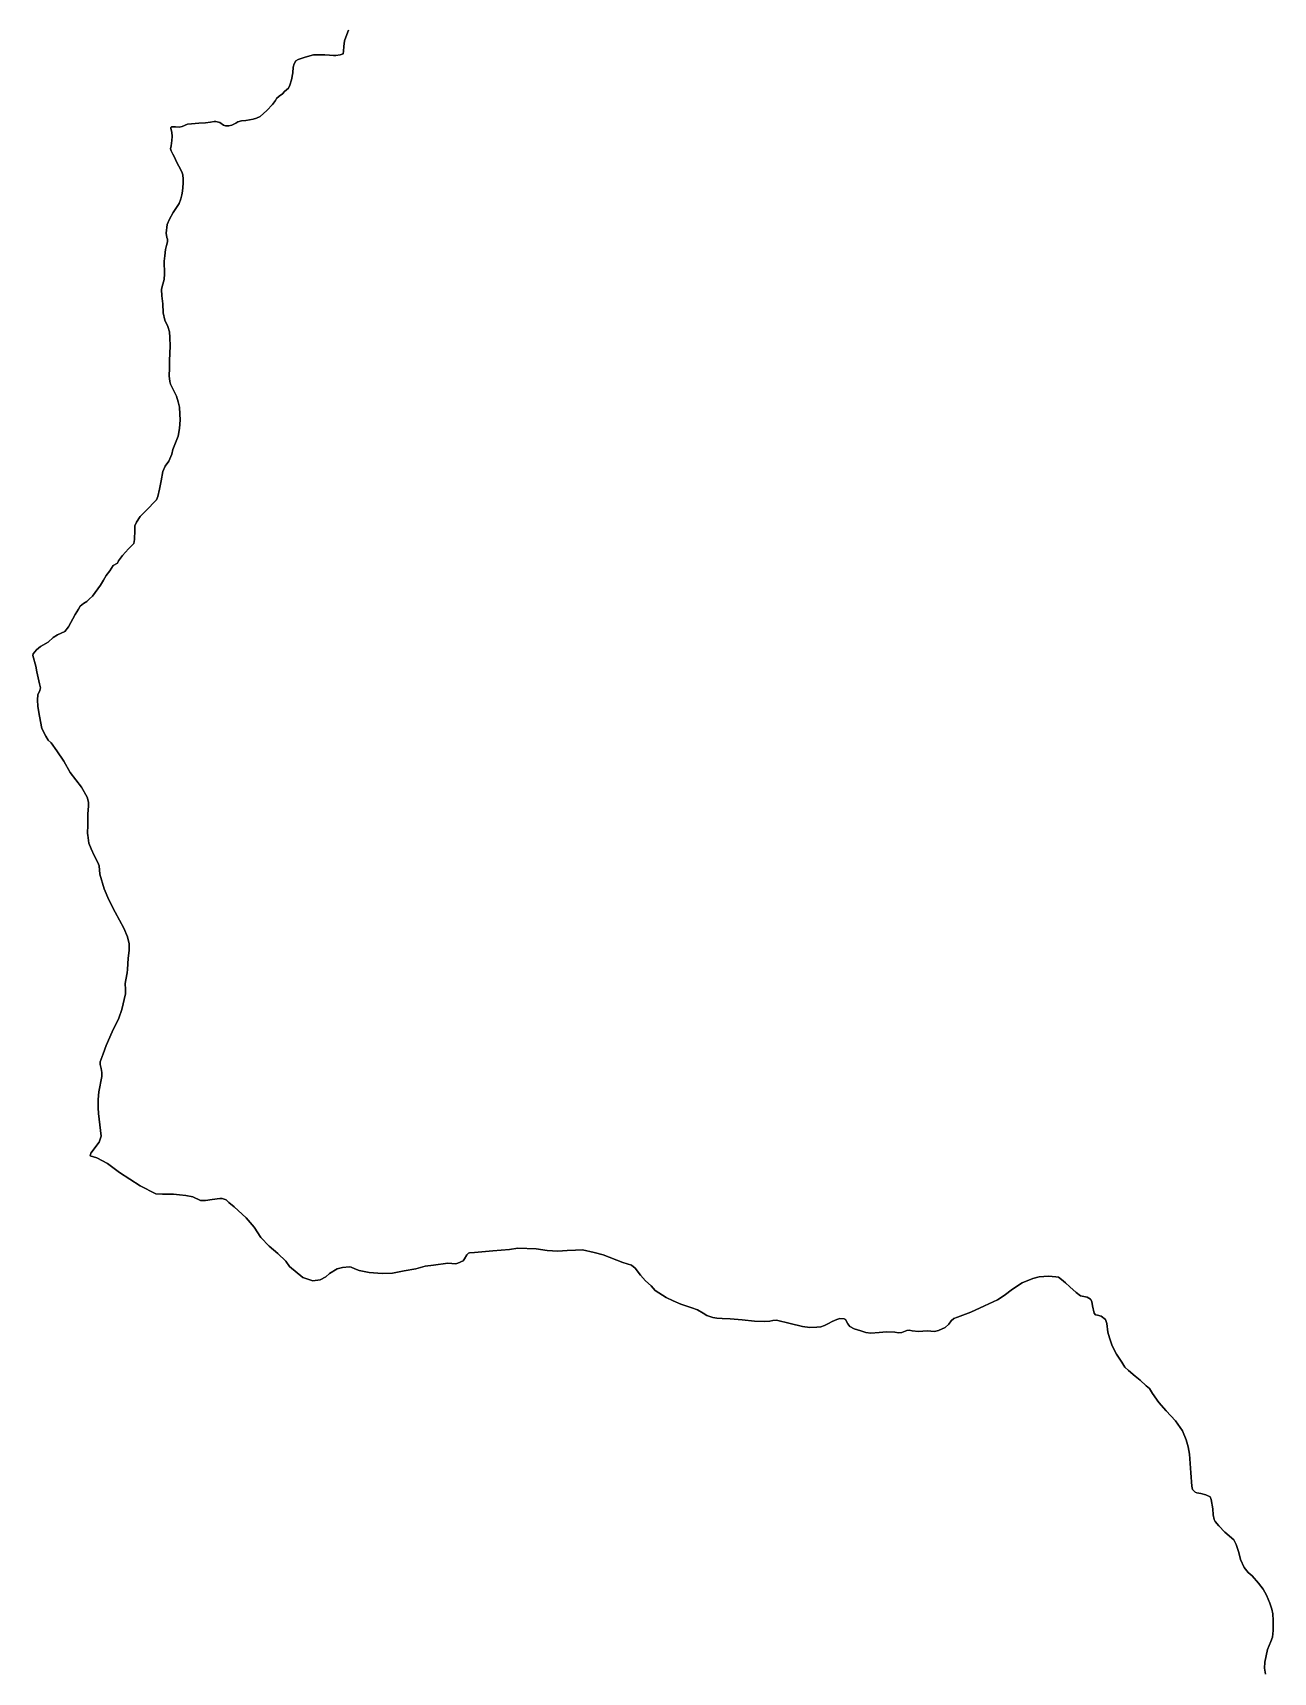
# Model space of a CAD drawing. Header units: millimetres. Extents: x 163919 to 195198, y 430116 to 478891.
# Drawn here: x 163919 to 166943, y 451687 to 455682 of the extents above; entities that cross this region are included whole.
import ezdxf

# ---------------------------------------------------------------- set-up
doc = ezdxf.new("R2010")
doc.units = ezdxf.units.MM
for name, color, linetype in [('#SK01', 6, 'Continuous'), ('#SK02', 6, 'Continuous'), ('#SK03', 2, 'Continuous'), ('#SK04', 2, 'Continuous')]:
    doc.layers.add(name, color=color, linetype=linetype)

msp = doc.modelspace()

# ---------------------------------------------------------------- linework, layer by layer
at = {"layer": '#SK01'}
msp.add_lwpolyline([(164688.9, 455688.9), (164682, 455671.3), (164678.8, 455662.5), (164677.2, 455649), (164676.5, 455637.9), (164675.5, 455631.4), (164668.1, 455628.2), (164657.6, 455626.7), (164652.5, 455627.1), (164642.6, 455628.1), (164630.9, 455628.2), (164619.4, 455628.3), (164610.5, 455628.9), (164603, 455628.3), (164582.8, 455623), (164566.3, 455617.6), (164559.9, 455614.1), (164556.3, 455607), (164553.8, 455598.8), (164553.1, 455584.6), (164549.6, 455567.5), (164545.4, 455554.8), (164542.2, 455547.6), (164532.9, 455538.9), (164527.4, 455533.3), (164519.6, 455527.8), (164513.1, 455522.2), (164510.5, 455517.6), (164503.2, 455507.5), (164489.7, 455492.8), (164481.3, 455486), (164473.7, 455478.4), (164464.1, 455474), (164455.9, 455471.8), (164438.7, 455468.8), (164427.5, 455467.9), (164418.8, 455465.3), (164414, 455462.1), (164404.4, 455457.1), (164396.8, 455455.6), (164389, 455455.9), (164384.2, 455457.6), (164374.6, 455463.3), (164365.4, 455466.3), (164361, 455466.2), (164352.2, 455464.9), (164340.2, 455463.1), (164323.4, 455462.3), (164305.8, 455460.8), (164296.5, 455459.4), (164283.3, 455453.6), (164276.1, 455452.3), (164266.5, 455453), (164257.3, 455453), (164255.8, 455451.5), (164255.7, 455449.3), (164257.7, 455439.8), (164258.4, 455429.7), (164258.3, 455419.8), (164256.3, 455406.6), (164254.8, 455399.8), (164256, 455394.9), (164260.4, 455386.3), (164263.6, 455380.5), (164270.5, 455366.1), (164274.7, 455357.6), (164282.5, 455343.5), (164284.9, 455336), (164285.9, 455326), (164285.6, 455315.2), (164283.9, 455296.3), (164282.3, 455287.8), (164280, 455277.6), (164275.5, 455266.1), (164261.3, 455244.2), (164252.5, 455228.4), (164246.6, 455215.5), (164244.5, 455194.3), (164245.5, 455183.5), (164247.3, 455179), (164247.7, 455172.6), (164244.9, 455164.2), (164242.2, 455154.2), (164240.5, 455139.1), (164239.6, 455125.4), (164239.7, 455095), (164239.4, 455081.5), (164234.1, 455064.1), (164232.8, 455056.5), (164233.7, 455041.6), (164236, 455022), (164237.2, 454999.9), (164241.2, 454982.3), (164247.9, 454966.4), (164252, 454953.6), (164253, 454939.7), (164253.7, 454919), (164252.6, 454883.7), (164252.5, 454865.1), (164251.5, 454846), (164252.8, 454832.6), (164254.8, 454825.8), (164262, 454811.5), (164269.7, 454796.7), (164273.4, 454783.2), (164277, 454769.8), (164277.8, 454753.1), (164277.9, 454739), (164276.3, 454718.2), (164273, 454699), (164260.7, 454666.5), (164258.3, 454655.6), (164250.4, 454638.7), (164241.9, 454626.1), (164236, 454613.2), (164231.8, 454590.7), (164228.1, 454569.9), (164223.9, 454552.6), (164220.3, 454544.5), (164212.5, 454536.4), (164202.3, 454525.6), (164180.9, 454503.8), (164171.4, 454489.7), (164167.8, 454480.9), (164167.5, 454469.9), (164166.8, 454447.6), (164165.2, 454437.8), (164152.6, 454424.8), (164137.6, 454408.2), (164128.3, 454395.9), (164125.3, 454390.2), (164114.9, 454384.1), (164106.5, 454371.4), (164098.1, 454359.8), (164091.4, 454348.1), (164084.4, 454335.9), (164064.9, 454309.8), (164057.2, 454302.6), (164050.6, 454296.3), (164042.4, 454291.9), (164034.7, 454285.3), (164030.3, 454277.6), (164022.4, 454264.9), (164005.8, 454234.9), (163997.3, 454223.3), (163979.1, 454215.3), (163968.8, 454208.7), (163956.5, 454197.6), (163937.7, 454186.5), (163928.4, 454178.3), (163919.7, 454168.7), (163918.9, 454164.7), (163926.6, 454139), (163928.7, 454125.4), (163935.6, 454096.1), (163937.9, 454086.1), (163936.3, 454079.2), (163931.3, 454068.8), (163930.7, 454056.8), (163931.6, 454040.4), (163935.3, 454017.4), (163941.3, 453986.7), (163950.8, 453968.2), (163956.7, 453958.4), (163963.6, 453952.1), (163977.4, 453932.4), (163994.4, 453907.4), (164010.3, 453879.7), (164037.4, 453844.3), (164051.5, 453819.5), (164054.9, 453807.7), (164054.8, 453797.5), (164053.5, 453779.1), (164053, 453751.8), (164052.4, 453730.8), (164053.1, 453726.9), (164055.8, 453707.6), (164061, 453694), (164068.7, 453677.5), (164077.6, 453660.6), (164080.4, 453652.6), (164082.8, 453632.1), (164093, 453596.1), (164104.2, 453569.6), (164119.5, 453539.1), (164140.7, 453500.5), (164149.6, 453479), (164153.7, 453462.4), (164154.3, 453445.8), (164151.8, 453426.9), (164150.1, 453399.5), (164149.3, 453391.6), (164145.7, 453374.3), (164144.5, 453365.2), (164145.3, 453350.8), (164145, 453340.4), (164136.4, 453302.4), (164128.7, 453281), (164112.2, 453247.5), (164097.6, 453214.4), (164090.6, 453194.2), (164083.5, 453174.3), (164083.4, 453168.2), (164085.6, 453158.2), (164087.4, 453148.9), (164086.9, 453138.8), (164080.2, 453101.3), (164078.6, 453082.5), (164078, 453062.8), (164079.3, 453048.8), (164084.3, 453007), (164085.6, 452993.6), (164080.7, 452978.6), (164060.7, 452951.7), (164058.7, 452945.5), (164075.2, 452940.4), (164101.4, 452926.5), (164130.6, 452904.6), (164180.8, 452872.3), (164218.6, 452853.1), (164234.8, 452851.9), (164243.7, 452852.2), (164261.7, 452852), (164276.6, 452850.2), (164292.2, 452849.2), (164309.2, 452845.4), (164328, 452836.7), (164339.9, 452836.5), (164356, 452839), (164374.8, 452841.8), (164380.6, 452841.4), (164390.1, 452838.2), (164396.9, 452832), (164410.2, 452821.4), (164438.8, 452794.8), (164458.3, 452771.7), (164475.2, 452746.9), (164495.6, 452725.7), (164516.7, 452707.3), (164535.7, 452689), (164545.2, 452675.8), (164577.7, 452649.3), (164601.8, 452640.6), (164619.8, 452643.3), (164633.6, 452650.5), (164642.7, 452658.9), (164660.8, 452670), (164674.1, 452673.2), (164691.2, 452674.9), (164695.3, 452674.6), (164704.2, 452670.5), (164715, 452665.9), (164738.7, 452661.1), (164770.8, 452659.2), (164796.3, 452659.4), (164824, 452665.2), (164853.2, 452670.3), (164875.4, 452676.6), (164896.3, 452679.5), (164930.6, 452684.3), (164950.3, 452682.8), (164955.6, 452684), (164967.9, 452689.6), (164971.3, 452694.2), (164976.8, 452704), (164981.2, 452708.1), (164983.8, 452709.3), (164995.8, 452710.3), (165040.2, 452714.1), (165080.9, 452717.3), (165101.2, 452720.4), (165146.6, 452718.8), (165173.1, 452715), (165199.3, 452713.3), (165222, 452714.9), (165242.2, 452716), (165259.4, 452716.3), (165287.9, 452710.1), (165309.6, 452704.1), (165357.3, 452686), (165378.4, 452678.8), (165387.8, 452672.2), (165400.5, 452655), (165413, 452641.3), (165426.4, 452628.4), (165436.5, 452617.7), (165463.4, 452600.2), (165480.3, 452592), (165499.2, 452584.2), (165526.1, 452575), (165539.2, 452570.3), (165553.4, 452562), (165562.7, 452556.6), (165576.8, 452551.3), (165586.3, 452549.9), (165599.6, 452549.5), (165619, 452548.4), (165648.2, 452546.1), (165678.4, 452542.4), (165702.2, 452541.5), (165716.1, 452542.5), (165723.4, 452544.7), (165732.1, 452544.8), (165765.9, 452537.4), (165795.7, 452529.3), (165813.5, 452526.9), (165830.6, 452528), (165840.1, 452528.7), (165849.2, 452532.3), (165859.1, 452536.8), (165867.8, 452542), (165879.1, 452547), (165886.7, 452549.4), (165897.4, 452548.7), (165900.6, 452547.1), (165906.3, 452536.2), (165911.1, 452529.6), (165921.2, 452524.1), (165937.5, 452519.3), (165950.1, 452515.1), (165961.9, 452513.6), (165982.6, 452514.9), (166000.5, 452516.4), (166020.7, 452515.6), (166029.9, 452514.1), (166037.7, 452515.2), (166049.8, 452519.6), (166055.6, 452520.9), (166063, 452519.3), (166078.3, 452517.3), (166099.4, 452518.8), (166117, 452517.8), (166127.4, 452519.8), (166143.5, 452527.1), (166152.4, 452535.6), (166158.4, 452543.4), (166164.5, 452548.9), (166173.6, 452552.6), (166205.9, 452564.4), (166239.2, 452580.1), (166270.9, 452594.6), (166287.2, 452605.4), (166307.9, 452621), (166331.1, 452636.3), (166357.1, 452647), (166372.8, 452650.8), (166395.3, 452652.1), (166413.6, 452651.1), (166419.4, 452649.9), (166427.1, 452644.1), (166437, 452636.4), (166447.2, 452626.3), (166462.9, 452612.9), (166473, 452604.6), (166489.3, 452600.9), (166497.9, 452596.7), (166501.1, 452590.7), (166503, 452579.7), (166506.3, 452562.2), (166510, 452558.5), (166514.7, 452557.3), (166524, 452554.8), (166534.5, 452547.1), (166537.5, 452537.3), (166540.3, 452515.9), (166544, 452501.7), (166550.8, 452482.6), (166560.8, 452462.5), (166574.1, 452442.8), (166581.5, 452430.9), (166590.4, 452422.3), (166606.9, 452408.5), (166618.8, 452399.2), (166633.7, 452385.5), (166641.4, 452378.2), (166649.1, 452366.6), (166664.5, 452344.2), (166682.1, 452323.8), (166705, 452299.7), (166721.8, 452275.3), (166730.8, 452253.6), (166735.7, 452236.6), (166739, 452218.2), (166742.5, 452173.3), (166744.7, 452140.6), (166746.2, 452132.7), (166753.2, 452126.2), (166757.2, 452124.6), (166766.9, 452122.7), (166779.3, 452119.2), (166789.7, 452114.6), (166792.3, 452107.8), (166795.6, 452085), (166797, 452070.5), (166799.1, 452059.1), (166801.4, 452054.7), (166810.9, 452043.8), (166825.4, 452028.8), (166847.1, 452009.5), (166853.1, 451998.3), (166859.6, 451978.8), (166863.8, 451962.3), (166872, 451942.4), (166882, 451930.1), (166892, 451921.7), (166907.4, 451904.2), (166918.6, 451889.3), (166926.7, 451874.9), (166935.3, 451855.5), (166940.2, 451840.9), (166942.1, 451829.4), (166943, 451813.2), (166943.2, 451789.2), (166941.1, 451772.8), (166937.6, 451761.7), (166929, 451742.8), (166923, 451711.6), (166922, 451696.9), (166924.1, 451682.4)], dxfattribs=at)
at = {"layer": '#SK02'}
msp.add_lwpolyline([(164688.9, 455688.9), (164682, 455671.3), (164678.8, 455662.5), (164677.2, 455649), (164676.5, 455637.9), (164675.5, 455631.4), (164668.1, 455628.2), (164657.6, 455626.7), (164652.5, 455627.1), (164642.6, 455628.1), (164630.9, 455628.2), (164619.4, 455628.3), (164610.5, 455628.9), (164603, 455628.3), (164582.8, 455623), (164566.3, 455617.6), (164559.9, 455614.1), (164556.3, 455607), (164553.8, 455598.8), (164553.1, 455584.6), (164549.6, 455567.5), (164545.4, 455554.8), (164542.2, 455547.6), (164532.9, 455538.9), (164527.4, 455533.3), (164519.6, 455527.8), (164513.1, 455522.2), (164510.5, 455517.6), (164503.2, 455507.5), (164489.7, 455492.8), (164481.3, 455486), (164473.7, 455478.4), (164464.1, 455474), (164455.9, 455471.8), (164438.7, 455468.8), (164427.5, 455467.9), (164418.8, 455465.3), (164414, 455462.1), (164404.4, 455457.1), (164396.8, 455455.6), (164389, 455455.9), (164384.2, 455457.6), (164374.6, 455463.3), (164365.4, 455466.3), (164361, 455466.2), (164352.2, 455464.9), (164340.2, 455463.1), (164323.4, 455462.3), (164305.8, 455460.8), (164296.5, 455459.4), (164283.3, 455453.6), (164276.1, 455452.3), (164266.5, 455453), (164257.3, 455453), (164255.8, 455451.5), (164255.7, 455449.3), (164257.7, 455439.8), (164258.4, 455429.7), (164258.3, 455419.8), (164256.3, 455406.6), (164254.8, 455399.8), (164256, 455394.9), (164260.4, 455386.3), (164263.6, 455380.5), (164270.5, 455366.1), (164274.7, 455357.6), (164282.5, 455343.5), (164284.9, 455336), (164285.9, 455326), (164285.6, 455315.2), (164283.9, 455296.3), (164282.3, 455287.8), (164280, 455277.6), (164275.5, 455266.1), (164261.3, 455244.2), (164252.5, 455228.4), (164246.6, 455215.5), (164244.5, 455194.3), (164245.5, 455183.5), (164247.3, 455179), (164247.7, 455172.6), (164244.9, 455164.2), (164242.2, 455154.2), (164240.5, 455139.1), (164239.6, 455125.4), (164239.7, 455095), (164239.4, 455081.5), (164234.1, 455064.1), (164232.8, 455056.5), (164233.7, 455041.6), (164236, 455022), (164237.2, 454999.9), (164241.2, 454982.3), (164247.9, 454966.4), (164252, 454953.6), (164253, 454939.7), (164253.7, 454919), (164252.6, 454883.7), (164252.5, 454865.1), (164251.5, 454846), (164252.8, 454832.6), (164254.8, 454825.8), (164262, 454811.5), (164269.7, 454796.7), (164273.4, 454783.2), (164277, 454769.8), (164277.8, 454753.1), (164277.9, 454739), (164276.3, 454718.2), (164273, 454699), (164260.7, 454666.5), (164258.3, 454655.6), (164250.4, 454638.7), (164241.9, 454626.1), (164236, 454613.2), (164231.8, 454590.7), (164228.1, 454569.9), (164223.9, 454552.6), (164220.3, 454544.5), (164212.5, 454536.4), (164202.3, 454525.6), (164180.9, 454503.8), (164171.4, 454489.7), (164167.8, 454480.9), (164167.5, 454469.9), (164166.8, 454447.6), (164165.2, 454437.8), (164152.6, 454424.8), (164137.6, 454408.2), (164128.3, 454395.9), (164125.3, 454390.2), (164114.9, 454384.1), (164106.5, 454371.4), (164098.1, 454359.8), (164091.4, 454348.1), (164084.4, 454335.9), (164064.9, 454309.8), (164057.2, 454302.6), (164050.6, 454296.3), (164042.4, 454291.9), (164034.7, 454285.3), (164030.3, 454277.6), (164022.4, 454264.9), (164005.8, 454234.9), (163997.3, 454223.3), (163979.1, 454215.3), (163968.8, 454208.7), (163956.5, 454197.6), (163937.7, 454186.5), (163928.4, 454178.3), (163919.7, 454168.7), (163918.9, 454164.7), (163926.6, 454139), (163928.7, 454125.4), (163935.6, 454096.1), (163937.9, 454086.1), (163936.3, 454079.2), (163931.3, 454068.8), (163930.7, 454056.8), (163931.6, 454040.4), (163935.3, 454017.4), (163941.3, 453986.7), (163950.8, 453968.2), (163956.7, 453958.4), (163963.6, 453952.1), (163977.4, 453932.4), (163994.4, 453907.4), (164010.3, 453879.7), (164037.4, 453844.3), (164051.5, 453819.5), (164054.9, 453807.7), (164054.8, 453797.5), (164053.5, 453779.1), (164053, 453751.8), (164052.4, 453730.8), (164053.1, 453726.9), (164055.8, 453707.6), (164061, 453694), (164068.7, 453677.5), (164077.6, 453660.6), (164080.4, 453652.6), (164082.8, 453632.1), (164093, 453596.1), (164104.2, 453569.6), (164119.5, 453539.1), (164140.7, 453500.5), (164149.6, 453479), (164153.7, 453462.4), (164154.3, 453445.8), (164151.8, 453426.9), (164150.1, 453399.5), (164149.3, 453391.6), (164145.7, 453374.3), (164144.5, 453365.2), (164145.3, 453350.8), (164145, 453340.4), (164136.4, 453302.4), (164128.7, 453281), (164112.2, 453247.5), (164097.6, 453214.4), (164090.6, 453194.2), (164083.5, 453174.3), (164083.4, 453168.2), (164085.6, 453158.2), (164087.4, 453148.9), (164086.9, 453138.8), (164080.2, 453101.3), (164078.6, 453082.5), (164078, 453062.8), (164079.3, 453048.8), (164084.3, 453007), (164085.6, 452993.6), (164080.7, 452978.6), (164060.7, 452951.7), (164058.7, 452945.5), (164075.2, 452940.4), (164101.4, 452926.5), (164130.6, 452904.6), (164180.8, 452872.3), (164218.6, 452853.1), (164234.8, 452851.9), (164243.7, 452852.2), (164261.7, 452852), (164276.6, 452850.2), (164292.2, 452849.2), (164309.2, 452845.4), (164328, 452836.7), (164339.9, 452836.5), (164356, 452839), (164374.8, 452841.8), (164380.6, 452841.4), (164390.1, 452838.2), (164396.9, 452832), (164410.2, 452821.4), (164438.8, 452794.8), (164458.3, 452771.7), (164475.2, 452746.9), (164495.6, 452725.7), (164516.7, 452707.3), (164535.7, 452689), (164545.2, 452675.8), (164577.7, 452649.3), (164601.8, 452640.6), (164619.8, 452643.3), (164633.6, 452650.5), (164642.7, 452658.9), (164660.8, 452670), (164674.1, 452673.2), (164691.2, 452674.9), (164695.3, 452674.6), (164704.2, 452670.5), (164715, 452665.9), (164738.7, 452661.1), (164770.8, 452659.2), (164796.3, 452659.4), (164824, 452665.2), (164853.2, 452670.3), (164875.4, 452676.6), (164896.3, 452679.5), (164930.6, 452684.3), (164950.3, 452682.8), (164955.6, 452684), (164967.9, 452689.6), (164971.3, 452694.2), (164976.8, 452704), (164981.2, 452708.1), (164983.8, 452709.3), (164995.8, 452710.3), (165040.2, 452714.1), (165080.9, 452717.3), (165101.2, 452720.4), (165146.6, 452718.8), (165173.1, 452715), (165199.3, 452713.3), (165222, 452714.9), (165242.2, 452716), (165259.4, 452716.3), (165287.9, 452710.1), (165309.6, 452704.1), (165357.3, 452686), (165378.4, 452678.8), (165387.8, 452672.2), (165400.5, 452655), (165413, 452641.3), (165426.4, 452628.4), (165436.5, 452617.7), (165463.4, 452600.2), (165480.3, 452592), (165499.2, 452584.2), (165526.1, 452575), (165539.2, 452570.3), (165553.4, 452562), (165562.7, 452556.6), (165576.8, 452551.3), (165586.3, 452549.9), (165599.6, 452549.5), (165619, 452548.4), (165648.2, 452546.1), (165678.4, 452542.4), (165702.2, 452541.5), (165716.1, 452542.5), (165723.4, 452544.7), (165732.1, 452544.8), (165765.9, 452537.4), (165795.7, 452529.3), (165813.5, 452526.9), (165830.6, 452528), (165840.1, 452528.7), (165849.2, 452532.3), (165859.1, 452536.8), (165867.8, 452542), (165879.1, 452547), (165886.7, 452549.4), (165897.4, 452548.7), (165900.6, 452547.1), (165906.3, 452536.2), (165911.1, 452529.6), (165921.2, 452524.1), (165937.5, 452519.3), (165950.1, 452515.1), (165961.9, 452513.6), (165982.6, 452514.9), (166000.5, 452516.4), (166020.7, 452515.6), (166029.9, 452514.1), (166037.7, 452515.2), (166049.8, 452519.6), (166055.6, 452520.9), (166063, 452519.3), (166078.3, 452517.3), (166099.4, 452518.8), (166117, 452517.8), (166127.4, 452519.8), (166143.5, 452527.1), (166152.4, 452535.6), (166158.4, 452543.4), (166164.5, 452548.9), (166173.6, 452552.6), (166205.9, 452564.4), (166239.2, 452580.1), (166270.9, 452594.6), (166287.2, 452605.4), (166307.9, 452621), (166331.1, 452636.3), (166357.1, 452647), (166372.8, 452650.8), (166395.3, 452652.1), (166413.6, 452651.1), (166419.4, 452649.9), (166427.1, 452644.1), (166437, 452636.4), (166447.2, 452626.3), (166462.9, 452612.9), (166473, 452604.6), (166489.3, 452600.9), (166497.9, 452596.7), (166501.1, 452590.7), (166503, 452579.7), (166506.3, 452562.2), (166510, 452558.5), (166514.7, 452557.3), (166524, 452554.8), (166534.5, 452547.1), (166537.5, 452537.3), (166540.3, 452515.9), (166544, 452501.7), (166550.8, 452482.6), (166560.8, 452462.5), (166574.1, 452442.8), (166581.5, 452430.9), (166590.4, 452422.3), (166606.9, 452408.5), (166618.8, 452399.2), (166633.7, 452385.5), (166641.4, 452378.2), (166649.1, 452366.6), (166664.5, 452344.2), (166682.1, 452323.8), (166705, 452299.7), (166721.8, 452275.3), (166730.8, 452253.6), (166735.7, 452236.6), (166739, 452218.2), (166742.5, 452173.3), (166744.7, 452140.6), (166746.2, 452132.7), (166753.2, 452126.2), (166757.2, 452124.6), (166766.9, 452122.7), (166779.3, 452119.2), (166789.7, 452114.6), (166792.3, 452107.8), (166795.6, 452085), (166797, 452070.5), (166799.1, 452059.1), (166801.4, 452054.7), (166810.9, 452043.8), (166825.4, 452028.8), (166847.1, 452009.5), (166853.1, 451998.3), (166859.6, 451978.8), (166863.8, 451962.3), (166872, 451942.4), (166882, 451930.1), (166892, 451921.7), (166907.4, 451904.2), (166918.6, 451889.3), (166926.7, 451874.9), (166935.3, 451855.5), (166940.2, 451840.9), (166942.1, 451829.4), (166943, 451813.2), (166943.2, 451789.2), (166941.1, 451772.8), (166937.6, 451761.7), (166929, 451742.8), (166923, 451711.6), (166922, 451696.9), (166924.1, 451682.4)], dxfattribs=at)
at = {"layer": '#SK03', "ltscale": 10}
msp.add_lwpolyline([(166924.1, 451682.4), (166922, 451696.9), (166923, 451711.6), (166929, 451742.8), (166937.6, 451761.7), (166941.1, 451772.8), (166943.2, 451789.2), (166943, 451813.2), (166942.1, 451829.4), (166940.2, 451840.9), (166935.3, 451855.5), (166926.7, 451874.9), (166918.6, 451889.3), (166907.4, 451904.2), (166892, 451921.7), (166882, 451930.1), (166872, 451942.4), (166863.8, 451962.3), (166859.6, 451978.8), (166853.1, 451998.3), (166847.1, 452009.5), (166825.4, 452028.8), (166810.9, 452043.8), (166801.4, 452054.7), (166799.1, 452059.1), (166797, 452070.5), (166795.6, 452085), (166792.3, 452107.8), (166789.7, 452114.6), (166779.3, 452119.2), (166766.9, 452122.7), (166757.2, 452124.6), (166753.2, 452126.2), (166746.2, 452132.7), (166744.7, 452140.6), (166742.5, 452173.3), (166739, 452218.2), (166735.7, 452236.6), (166730.8, 452253.6), (166721.8, 452275.3), (166705, 452299.7), (166682.1, 452323.8), (166664.5, 452344.2), (166649.1, 452366.6), (166641.4, 452378.2), (166633.7, 452385.5), (166618.8, 452399.2), (166606.9, 452408.5), (166590.4, 452422.3), (166581.5, 452430.9), (166574.1, 452442.8), (166560.8, 452462.5), (166550.8, 452482.6), (166544, 452501.7), (166540.3, 452515.9), (166537.5, 452537.3), (166534.5, 452547.1), (166524, 452554.8), (166514.7, 452557.3), (166510, 452558.5), (166506.3, 452562.2), (166503, 452579.7), (166501.1, 452590.7), (166497.9, 452596.7), (166489.3, 452600.9), (166473, 452604.6), (166462.9, 452612.9), (166447.2, 452626.3), (166437, 452636.4), (166427.1, 452644.1), (166419.4, 452649.9), (166413.6, 452651.1), (166395.3, 452652.1), (166372.8, 452650.8), (166357.1, 452647), (166331.1, 452636.3), (166307.9, 452621), (166287.2, 452605.4), (166270.9, 452594.6), (166239.2, 452580.1), (166205.9, 452564.4), (166173.6, 452552.6), (166164.5, 452548.9), (166158.4, 452543.4), (166152.4, 452535.6), (166143.5, 452527.1), (166127.4, 452519.8), (166117, 452517.8), (166099.4, 452518.8), (166078.3, 452517.3), (166063, 452519.3), (166055.6, 452520.9), (166049.8, 452519.6), (166037.7, 452515.2), (166029.9, 452514.1), (166020.7, 452515.6), (166000.5, 452516.4), (165982.6, 452514.9), (165961.9, 452513.6), (165950.1, 452515.1), (165937.5, 452519.3), (165921.2, 452524.1), (165911.1, 452529.6), (165906.3, 452536.2), (165900.6, 452547.1), (165897.4, 452548.7), (165886.7, 452549.4), (165879.1, 452547), (165867.8, 452542), (165859.1, 452536.8), (165849.2, 452532.3), (165840.1, 452528.7), (165830.6, 452528), (165813.5, 452526.9), (165795.7, 452529.3), (165765.9, 452537.4), (165732.1, 452544.8), (165723.4, 452544.7), (165716.1, 452542.5), (165702.2, 452541.5), (165678.4, 452542.4), (165648.2, 452546.1), (165619, 452548.4), (165599.6, 452549.5), (165586.3, 452549.9), (165576.8, 452551.3), (165562.7, 452556.6), (165553.4, 452562), (165539.2, 452570.3), (165526.1, 452575), (165499.2, 452584.2), (165480.3, 452592), (165463.4, 452600.2), (165436.5, 452617.7), (165426.4, 452628.4), (165413, 452641.3), (165400.5, 452655), (165387.8, 452672.2), (165378.4, 452678.8), (165357.3, 452686), (165309.6, 452704.1), (165287.9, 452710.1), (165259.4, 452716.3), (165242.2, 452716), (165222, 452714.9), (165199.3, 452713.3), (165173.1, 452715), (165146.6, 452718.8), (165101.2, 452720.4), (165080.9, 452717.3), (165040.2, 452714.1), (164995.8, 452710.3), (164983.8, 452709.3), (164981.2, 452708.1), (164976.8, 452704), (164971.3, 452694.2), (164967.9, 452689.6), (164955.6, 452684), (164950.3, 452682.8), (164930.6, 452684.3), (164896.3, 452679.5), (164875.4, 452676.6), (164853.2, 452670.3), (164824, 452665.2), (164796.3, 452659.4), (164770.8, 452659.2), (164738.7, 452661.1), (164715, 452665.9), (164704.2, 452670.5), (164695.3, 452674.6), (164691.2, 452674.9), (164674.1, 452673.2), (164660.8, 452670), (164642.7, 452658.9), (164633.6, 452650.5), (164619.8, 452643.3), (164601.8, 452640.6), (164577.7, 452649.3), (164545.2, 452675.8), (164535.7, 452689), (164516.7, 452707.3), (164495.6, 452725.7), (164475.2, 452746.9), (164458.3, 452771.7), (164438.8, 452794.8), (164410.2, 452821.4), (164396.9, 452832), (164390.1, 452838.2), (164380.6, 452841.4), (164374.8, 452841.8), (164356, 452839), (164339.9, 452836.5), (164328, 452836.7), (164309.2, 452845.4), (164292.2, 452849.2), (164276.6, 452850.2), (164261.7, 452852), (164243.7, 452852.2), (164234.8, 452851.9), (164218.6, 452853.1), (164180.8, 452872.3), (164130.6, 452904.6), (164101.4, 452926.5), (164075.2, 452940.4), (164058.7, 452945.5), (164060.7, 452951.7), (164080.7, 452978.6), (164085.6, 452993.6), (164084.3, 453007), (164079.3, 453048.8), (164078, 453062.8), (164078.6, 453082.5), (164080.2, 453101.3), (164086.9, 453138.8), (164087.4, 453148.9), (164085.6, 453158.2), (164083.4, 453168.2), (164083.5, 453174.3), (164090.6, 453194.2), (164097.6, 453214.4), (164112.2, 453247.5), (164128.7, 453281), (164136.4, 453302.4), (164145, 453340.4), (164145.3, 453350.8), (164144.5, 453365.2), (164145.7, 453374.3), (164149.3, 453391.6), (164150.1, 453399.5), (164151.8, 453426.9), (164154.3, 453445.8), (164153.7, 453462.4), (164149.6, 453479), (164140.7, 453500.5), (164119.5, 453539.1), (164104.2, 453569.6), (164093, 453596.1), (164082.8, 453632.1), (164080.4, 453652.6), (164077.6, 453660.6), (164068.7, 453677.5), (164061, 453694), (164055.8, 453707.6), (164053.1, 453726.9), (164052.4, 453730.8), (164053, 453751.8), (164053.5, 453779.1), (164054.8, 453797.5), (164054.9, 453807.7), (164051.5, 453819.5), (164037.4, 453844.3), (164010.3, 453879.7), (163994.4, 453907.4), (163977.4, 453932.4), (163963.6, 453952.1), (163956.7, 453958.4), (163950.8, 453968.2), (163941.3, 453986.7), (163935.3, 454017.4), (163931.6, 454040.4), (163930.7, 454056.8), (163931.3, 454068.8), (163936.3, 454079.2), (163937.9, 454086.1), (163935.6, 454096.1), (163928.7, 454125.4), (163926.6, 454139), (163918.9, 454164.7), (163919.7, 454168.7), (163928.4, 454178.3), (163937.7, 454186.5), (163956.5, 454197.6), (163968.8, 454208.7), (163979.1, 454215.3), (163997.3, 454223.3), (164005.8, 454234.9), (164022.4, 454264.9), (164030.3, 454277.6), (164034.7, 454285.3), (164042.4, 454291.9), (164050.6, 454296.3), (164057.2, 454302.6), (164064.9, 454309.8), (164084.4, 454335.9), (164091.4, 454348.1), (164098.1, 454359.8), (164106.5, 454371.4), (164114.9, 454384.1), (164125.3, 454390.2), (164128.3, 454395.9), (164137.6, 454408.2), (164152.6, 454424.8), (164165.2, 454437.8), (164166.8, 454447.6), (164167.5, 454469.9), (164167.8, 454480.9), (164171.4, 454489.7), (164180.9, 454503.8), (164202.3, 454525.6), (164212.5, 454536.4), (164220.3, 454544.5), (164223.9, 454552.6), (164228.1, 454569.9), (164231.8, 454590.7), (164236, 454613.2), (164241.9, 454626.1), (164250.4, 454638.7), (164258.3, 454655.6), (164260.7, 454666.5), (164273, 454699), (164276.3, 454718.2), (164277.9, 454739), (164277.8, 454753.1), (164277, 454769.8), (164273.4, 454783.2), (164269.7, 454796.7), (164262, 454811.5), (164254.8, 454825.8), (164252.8, 454832.6), (164251.5, 454846), (164252.5, 454865.1), (164252.6, 454883.7), (164253.7, 454919), (164253, 454939.7), (164252, 454953.6), (164247.9, 454966.4), (164241.2, 454982.3), (164237.2, 454999.9), (164236, 455022), (164233.7, 455041.6), (164232.8, 455056.5), (164234.1, 455064.1), (164239.4, 455081.5), (164239.7, 455095), (164239.6, 455125.4), (164240.5, 455139.1), (164242.2, 455154.2), (164244.9, 455164.2), (164247.7, 455172.6), (164247.3, 455179), (164245.5, 455183.5), (164244.5, 455194.3), (164246.6, 455215.5), (164252.5, 455228.4), (164261.3, 455244.2), (164275.5, 455266.1), (164280, 455277.6), (164282.3, 455287.8), (164283.9, 455296.3), (164285.6, 455315.2), (164285.9, 455326), (164284.9, 455336), (164282.5, 455343.5), (164274.7, 455357.6), (164270.5, 455366.1), (164263.6, 455380.5), (164260.4, 455386.3), (164256, 455394.9), (164254.8, 455399.8), (164256.3, 455406.6), (164258.3, 455419.8), (164258.4, 455429.7), (164257.7, 455439.8), (164255.7, 455449.3), (164255.8, 455451.5), (164257.3, 455453), (164266.5, 455453), (164276.1, 455452.3), (164283.3, 455453.6), (164296.5, 455459.4), (164305.8, 455460.8), (164323.4, 455462.3), (164340.2, 455463.1), (164352.2, 455464.9), (164361, 455466.2), (164365.4, 455466.3), (164374.6, 455463.3), (164384.2, 455457.6), (164389, 455455.9), (164396.8, 455455.6), (164404.4, 455457.1), (164414, 455462.1), (164418.8, 455465.3), (164427.5, 455467.9), (164438.7, 455468.8), (164455.9, 455471.8), (164464.1, 455474), (164473.7, 455478.4), (164481.3, 455486), (164489.7, 455492.8), (164503.2, 455507.5), (164510.5, 455517.6), (164513.1, 455522.2), (164519.6, 455527.8), (164527.4, 455533.3), (164532.9, 455538.9), (164542.2, 455547.6), (164545.4, 455554.8), (164549.6, 455567.5), (164553.1, 455584.6), (164553.8, 455598.8), (164556.3, 455607), (164559.9, 455614.1), (164566.3, 455617.6), (164582.8, 455623), (164603, 455628.3), (164610.5, 455628.9), (164619.4, 455628.3), (164630.9, 455628.2), (164642.6, 455628.1), (164652.5, 455627.1), (164657.6, 455626.7), (164668.1, 455628.2), (164675.5, 455631.4), (164676.5, 455637.9), (164677.2, 455649), (164678.8, 455662.5), (164682, 455671.3), (164688.9, 455688.9)], dxfattribs=at)
at = {"layer": '#SK04'}
msp.add_lwpolyline([(164688.9, 455688.9), (164682, 455671.3), (164678.8, 455662.5), (164677.2, 455649), (164676.5, 455637.9), (164675.5, 455631.4), (164668.1, 455628.2), (164657.6, 455626.7), (164652.5, 455627.1), (164642.6, 455628.1), (164630.9, 455628.2), (164619.4, 455628.3), (164610.5, 455628.9), (164603, 455628.3), (164582.8, 455623), (164566.3, 455617.6), (164559.9, 455614.1), (164556.3, 455607), (164553.8, 455598.8), (164553.1, 455584.6), (164549.6, 455567.5), (164545.4, 455554.8), (164542.2, 455547.6), (164532.9, 455538.9), (164527.4, 455533.3), (164519.6, 455527.8), (164513.1, 455522.2), (164510.5, 455517.6), (164503.2, 455507.5), (164489.7, 455492.8), (164481.3, 455486), (164473.7, 455478.4), (164464.1, 455474), (164455.9, 455471.8), (164438.7, 455468.8), (164427.5, 455467.9), (164418.8, 455465.3), (164414, 455462.1), (164404.4, 455457.1), (164396.8, 455455.6), (164389, 455455.9), (164384.2, 455457.6), (164374.6, 455463.3), (164365.4, 455466.3), (164361, 455466.2), (164352.2, 455464.9), (164340.2, 455463.1), (164323.4, 455462.3), (164305.8, 455460.8), (164296.5, 455459.4), (164283.3, 455453.6), (164276.1, 455452.3), (164266.5, 455453), (164257.3, 455453), (164255.8, 455451.5), (164255.7, 455449.3), (164257.7, 455439.8), (164258.4, 455429.7), (164258.3, 455419.8), (164256.3, 455406.6), (164254.8, 455399.8), (164256, 455394.9), (164260.4, 455386.3), (164263.6, 455380.5), (164270.5, 455366.1), (164274.7, 455357.6), (164282.5, 455343.5), (164284.9, 455336), (164285.9, 455326), (164285.6, 455315.2), (164283.9, 455296.3), (164282.3, 455287.8), (164280, 455277.6), (164275.5, 455266.1), (164261.3, 455244.2), (164252.5, 455228.4), (164246.6, 455215.5), (164244.5, 455194.3), (164245.5, 455183.5), (164247.3, 455179), (164247.7, 455172.6), (164244.9, 455164.2), (164242.2, 455154.2), (164240.5, 455139.1), (164239.6, 455125.4), (164239.7, 455095), (164239.4, 455081.5), (164234.1, 455064.1), (164232.8, 455056.5), (164233.7, 455041.6), (164236, 455022), (164237.2, 454999.9), (164241.2, 454982.3), (164247.9, 454966.4), (164252, 454953.6), (164253, 454939.7), (164253.7, 454919), (164252.6, 454883.7), (164252.5, 454865.1), (164251.5, 454846), (164252.8, 454832.6), (164254.8, 454825.8), (164262, 454811.5), (164269.7, 454796.7), (164273.4, 454783.2), (164277, 454769.8), (164277.8, 454753.1), (164277.9, 454739), (164276.3, 454718.2), (164273, 454699), (164260.7, 454666.5), (164258.3, 454655.6), (164250.4, 454638.7), (164241.9, 454626.1), (164236, 454613.2), (164231.8, 454590.7), (164228.1, 454569.9), (164223.9, 454552.6), (164220.3, 454544.5), (164212.5, 454536.4), (164202.3, 454525.6), (164180.9, 454503.8), (164171.4, 454489.7), (164167.8, 454480.9), (164167.5, 454469.9), (164166.8, 454447.6), (164165.2, 454437.8), (164152.6, 454424.8), (164137.6, 454408.2), (164128.3, 454395.9), (164125.3, 454390.2), (164114.9, 454384.1), (164106.5, 454371.4), (164098.1, 454359.8), (164091.4, 454348.1), (164084.4, 454335.9), (164064.9, 454309.8), (164057.2, 454302.6), (164050.6, 454296.3), (164042.4, 454291.9), (164034.7, 454285.3), (164030.3, 454277.6), (164022.4, 454264.9), (164005.8, 454234.9), (163997.3, 454223.3), (163979.1, 454215.3), (163968.8, 454208.7), (163956.5, 454197.6), (163937.7, 454186.5), (163928.4, 454178.3), (163919.7, 454168.7), (163918.9, 454164.7), (163926.6, 454139), (163928.7, 454125.4), (163935.6, 454096.1), (163937.9, 454086.1), (163936.3, 454079.2), (163931.3, 454068.8), (163930.7, 454056.8), (163931.6, 454040.4), (163935.3, 454017.4), (163941.3, 453986.7), (163950.8, 453968.2), (163956.7, 453958.4), (163963.6, 453952.1), (163977.4, 453932.4), (163994.4, 453907.4), (164010.3, 453879.7), (164037.4, 453844.3), (164051.5, 453819.5), (164054.9, 453807.7), (164054.8, 453797.5), (164053.5, 453779.1), (164053, 453751.8), (164052.4, 453730.8), (164053.1, 453726.9), (164055.8, 453707.6), (164061, 453694), (164068.7, 453677.5), (164077.6, 453660.6), (164080.4, 453652.6), (164082.8, 453632.1), (164093, 453596.1), (164104.2, 453569.6), (164119.5, 453539.1), (164140.7, 453500.5), (164149.6, 453479), (164153.7, 453462.4), (164154.3, 453445.8), (164151.8, 453426.9), (164150.1, 453399.5), (164149.3, 453391.6), (164145.7, 453374.3), (164144.5, 453365.2), (164145.3, 453350.8), (164145, 453340.4), (164136.4, 453302.4), (164128.7, 453281), (164112.2, 453247.5), (164097.6, 453214.4), (164090.6, 453194.2), (164083.5, 453174.3), (164083.4, 453168.2), (164085.6, 453158.2), (164087.4, 453148.9), (164086.9, 453138.8), (164080.2, 453101.3), (164078.6, 453082.5), (164078, 453062.8), (164079.3, 453048.8), (164084.3, 453007), (164085.6, 452993.6), (164080.7, 452978.6), (164060.7, 452951.7), (164058.7, 452945.5), (164075.2, 452940.4), (164101.4, 452926.5), (164130.6, 452904.6), (164180.8, 452872.3), (164218.6, 452853.1), (164234.8, 452851.9), (164243.7, 452852.2), (164261.7, 452852), (164276.6, 452850.2), (164292.2, 452849.2), (164309.2, 452845.4), (164328, 452836.7), (164339.9, 452836.5), (164356, 452839), (164374.8, 452841.8), (164380.6, 452841.4), (164390.1, 452838.2), (164396.9, 452832), (164410.2, 452821.4), (164438.8, 452794.8), (164458.3, 452771.7), (164475.2, 452746.9), (164495.6, 452725.7), (164516.7, 452707.3), (164535.7, 452689), (164545.2, 452675.8), (164577.7, 452649.3), (164601.8, 452640.6), (164619.8, 452643.3), (164633.6, 452650.5), (164642.7, 452658.9), (164660.8, 452670), (164674.1, 452673.2), (164691.2, 452674.9), (164695.3, 452674.6), (164704.2, 452670.5), (164715, 452665.9), (164738.7, 452661.1), (164770.8, 452659.2), (164796.3, 452659.4), (164824, 452665.2), (164853.2, 452670.3), (164875.4, 452676.6), (164896.3, 452679.5), (164930.6, 452684.3), (164950.3, 452682.8), (164955.6, 452684), (164967.9, 452689.6), (164971.3, 452694.2), (164976.8, 452704), (164981.2, 452708.1), (164983.8, 452709.3), (164995.8, 452710.3), (165040.2, 452714.1), (165080.9, 452717.3), (165101.2, 452720.4), (165146.6, 452718.8), (165173.1, 452715), (165199.3, 452713.3), (165222, 452714.9), (165242.2, 452716), (165259.4, 452716.3), (165287.9, 452710.1), (165309.6, 452704.1), (165357.3, 452686), (165378.4, 452678.8), (165387.8, 452672.2), (165400.5, 452655), (165413, 452641.3), (165426.4, 452628.4), (165436.5, 452617.7), (165463.4, 452600.2), (165480.3, 452592), (165499.2, 452584.2), (165526.1, 452575), (165539.2, 452570.3), (165553.4, 452562), (165562.7, 452556.6), (165576.8, 452551.3), (165586.3, 452549.9), (165599.6, 452549.5), (165619, 452548.4), (165648.2, 452546.1), (165678.4, 452542.4), (165702.2, 452541.5), (165716.1, 452542.5), (165723.4, 452544.7), (165732.1, 452544.8), (165765.9, 452537.4), (165795.7, 452529.3), (165813.5, 452526.9), (165830.6, 452528), (165840.1, 452528.7), (165849.2, 452532.3), (165859.1, 452536.8), (165867.8, 452542), (165879.1, 452547), (165886.7, 452549.4), (165897.4, 452548.7), (165900.6, 452547.1), (165906.3, 452536.2), (165911.1, 452529.6), (165921.2, 452524.1), (165937.5, 452519.3), (165950.1, 452515.1), (165961.9, 452513.6), (165982.6, 452514.9), (166000.5, 452516.4), (166020.7, 452515.6), (166029.9, 452514.1), (166037.7, 452515.2), (166049.8, 452519.6), (166055.6, 452520.9), (166063, 452519.3), (166078.3, 452517.3), (166099.4, 452518.8), (166117, 452517.8), (166127.4, 452519.8), (166143.5, 452527.1), (166152.4, 452535.6), (166158.4, 452543.4), (166164.5, 452548.9), (166173.6, 452552.6), (166205.9, 452564.4), (166239.2, 452580.1), (166270.9, 452594.6), (166287.2, 452605.4), (166307.9, 452621), (166331.1, 452636.3), (166357.1, 452647), (166372.8, 452650.8), (166395.3, 452652.1), (166413.6, 452651.1), (166419.4, 452649.9), (166427.1, 452644.1), (166437, 452636.4), (166447.2, 452626.3), (166462.9, 452612.9), (166473, 452604.6), (166489.3, 452600.9), (166497.9, 452596.7), (166501.1, 452590.7), (166503, 452579.7), (166506.3, 452562.2), (166510, 452558.5), (166514.7, 452557.3), (166524, 452554.8), (166534.5, 452547.1), (166537.5, 452537.3), (166540.3, 452515.9), (166544, 452501.7), (166550.8, 452482.6), (166560.8, 452462.5), (166574.1, 452442.8), (166581.5, 452430.9), (166590.4, 452422.3), (166606.9, 452408.5), (166618.8, 452399.2), (166633.7, 452385.5), (166641.4, 452378.2), (166649.1, 452366.6), (166664.5, 452344.2), (166682.1, 452323.8), (166705, 452299.7), (166721.8, 452275.3), (166730.8, 452253.6), (166735.7, 452236.6), (166739, 452218.2), (166742.5, 452173.3), (166744.7, 452140.6), (166746.2, 452132.7), (166753.2, 452126.2), (166757.2, 452124.6), (166766.9, 452122.7), (166779.3, 452119.2), (166789.7, 452114.6), (166792.3, 452107.8), (166795.6, 452085), (166797, 452070.5), (166799.1, 452059.1), (166801.4, 452054.7), (166810.9, 452043.8), (166825.4, 452028.8), (166847.1, 452009.5), (166853.1, 451998.3), (166859.6, 451978.8), (166863.8, 451962.3), (166872, 451942.4), (166882, 451930.1), (166892, 451921.7), (166907.4, 451904.2), (166918.6, 451889.3), (166926.7, 451874.9), (166935.3, 451855.5), (166940.2, 451840.9), (166942.1, 451829.4), (166943, 451813.2), (166943.2, 451789.2), (166941.1, 451772.8), (166937.6, 451761.7), (166929, 451742.8), (166923, 451711.6), (166922, 451696.9), (166924.1, 451682.4)], dxfattribs=at)

doc.saveas('drawing.dxf')
